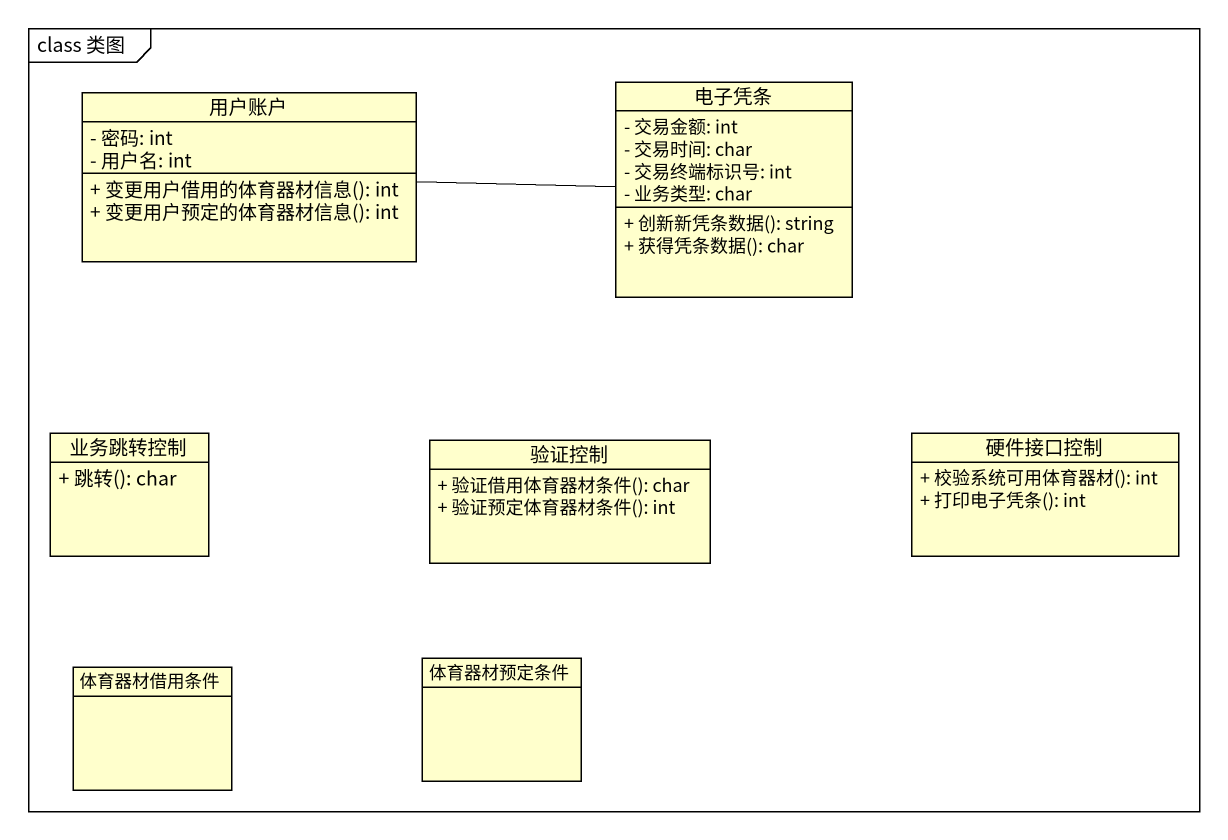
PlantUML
@startuml
mainframe class 类图
hide circle
hide empty members
skinparam classAttributeIconSize 0
class 用户账户 {
  - 密码: int
  - 用户名: int
  + 变更用户借用的体育器材信息(): int
  + 变更用户预定的体育器材信息(): int
}
class 电子凭条 {
  - 交易金额: int
  - 交易时间: char
  - 交易终端标识号: int
  - 业务类型: char
  + 创新新凭条数据(): string
  + 获得凭条数据(): char
}
class 业务跳转控制 {
  + 跳转(): char
}
class 验证控制 {
  + 验证借用体育器材条件(): char
  + 验证预定体育器材条件(): int
}
class 硬件接口控制 {
  + 校验系统可用体育器材(): int
  + 打印电子凭条(): int
}
class 体育器材借用条件
class 体育器材预定条件
用户账户 -right- 电子凭条
@enduml
